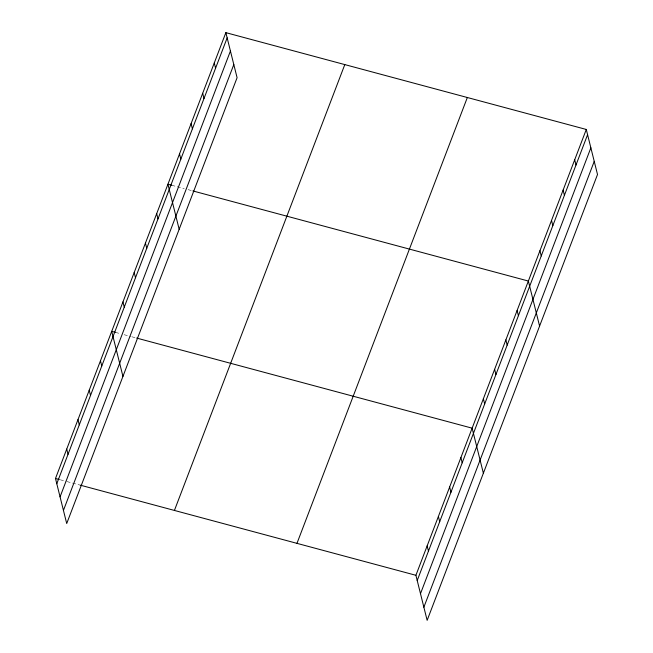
<?xml version="1.0" encoding="UTF-8"?>
<svg xmlns="http://www.w3.org/2000/svg" width="653" height="653" viewBox="0 0 653 653"><rect width="100%" height="100%" fill="white"/><g stroke="black" fill="none" stroke-linecap="round" stroke-linejoin="round"><path stroke-width="0.49" stroke-dasharray="3.27 2.45" d="M171.772 185.272L184.236 188.619M188.072 189.648L191.909 190.676M115.548 332.401L120.34 333.683M124.176 334.72L130.894 336.524M131.849 336.777L135.685 337.805M60.28 479.784L66.035 481.334M66.998 481.588L80.425 485.195"/><path stroke-width="0.98" d="M225.856 32.65L237.088 77.699L66.712 523.543L55.489 478.494L225.856 32.65L586.288 129.457L597.511 174.506L427.144 620.35L415.912 575.301L586.288 129.457M56.787 483.726L227.162 37.874M60.068 496.86L230.436 51.016M63.439 510.401L233.815 64.557M174.424 510.442L344.8 64.598M296.968 543.361L467.344 97.509M417.21 580.533L587.586 134.681M420.491 593.667L590.867 147.823M423.862 607.208L594.238 161.364M171.772 185.272L167.935 184.236L179.167 229.285M192.872 190.937L528.359 281.043L539.59 326.092M115.548 332.401L111.712 331.365L122.944 376.414M136.648 338.066L472.135 428.172L483.367 473.221M55.489 478.494L59.325 479.531M80.425 485.195L415.912 575.301M574.697 159.773L576.003 165.005M563.115 190.096L564.412 195.32M551.524 220.412L552.83 225.636M539.941 250.728L541.247 255.952M517.111 310.469L518.417 315.701M505.871 339.895L507.169 345.127M494.623 369.32L495.929 374.553M483.375 398.746L484.681 403.978M460.887 457.598L462.193 462.83M449.639 487.024L450.945 492.256M438.4 516.45L439.698 521.682M427.152 545.875L428.458 551.108M214.274 62.966L215.58 68.19M202.691 93.289L203.989 98.513M191.1 123.605L192.406 128.829M179.518 153.92L180.824 159.144M156.687 213.662L157.993 218.894M145.439 243.087L146.745 248.32M134.2 272.513L135.498 277.745M122.952 301.939L124.258 307.171M100.464 360.791L101.77 366.023M89.216 390.216L90.522 395.449M77.976 419.642L79.274 424.874M66.728 449.068L68.034 454.3"/></g></svg>
